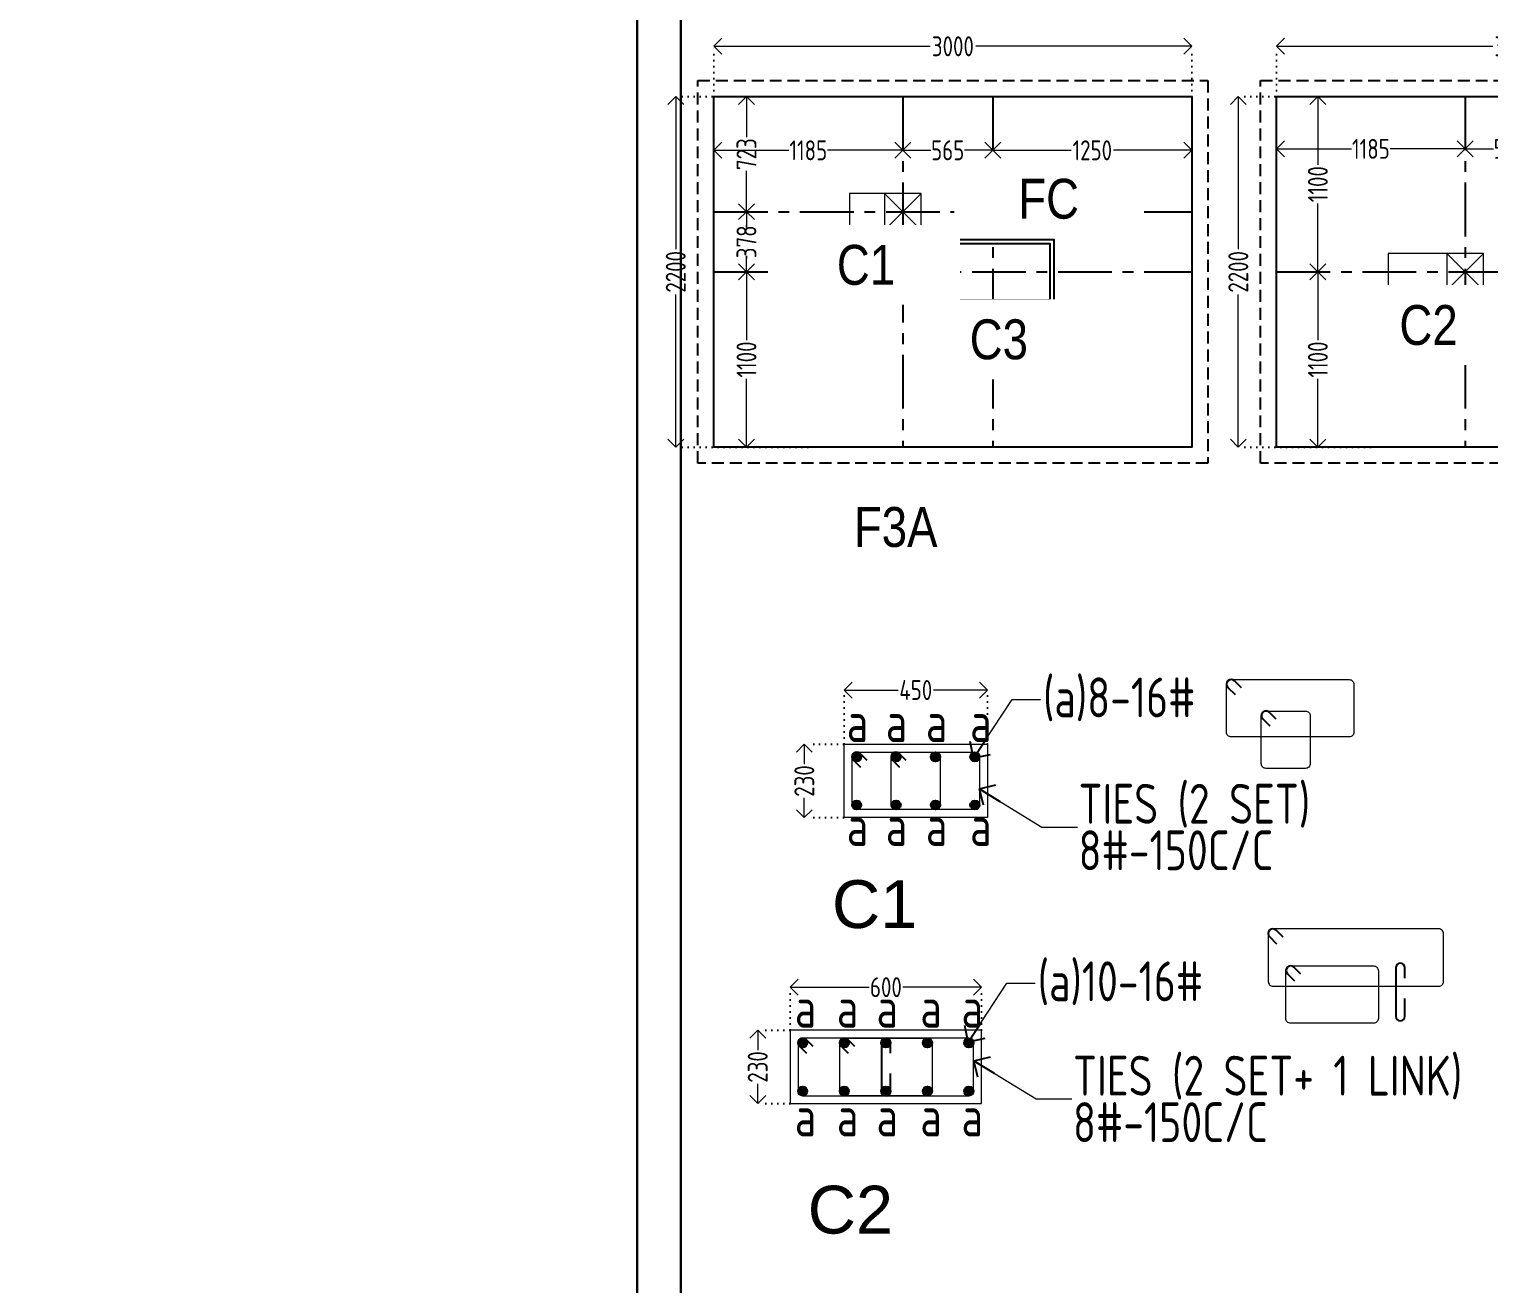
# Model space of a CAD drawing. Header units: inches. Extents: x -605 to 2991212, y -2872845 to 0.
# Drawn here: x 2371527 to 2389849, y -2144953 to -2129212 of the extents above; entities that cross this region are included whole.
import ezdxf
from ezdxf import colors
from ezdxf.entities.mleader import LeaderData, LeaderLine
from ezdxf.math import Vec2, Vec3

# ---------------------------------------------------------------- set-up
doc = ezdxf.new("R2010")
doc.units = ezdxf.units.IN
doc.header["$LTSCALE"] = 600
doc.header["$MEASUREMENT"] = 0
for name, pattern in [('CENTER', [2, 1.25, -0.25, 0.25, -0.25]), ('DASHED2', [0.375, 0.25, -0.125]), ('DOT2', [0.125, 0, -0.125])]:
    doc.linetypes.add(name, pattern=pattern)
for name, color, linetype, lineweight in [('PV_TEXT_ROMANS', 7, 'Continuous', 0), ('rDIMension', 1, 'Continuous', 18), ('rRCC 2', 40, 'Continuous', 15), ('rREINF 1', 1, 'Continuous', 25), ('rREINF 2', 4, 'Continuous', 25), ('rSHEET', 2, 'Continuous', 30)]:
    doc.layers.add(name, color=color, linetype=linetype, lineweight=lineweight)
doc.layers.add('SnT-CENTER2', color=8, linetype='CENTER')
doc.styles.add('DIM', font='geniso.shx', dxfattribs={"width": 0.85})
doc.styles.add('J.P', font='ARIALN.TTF')
doc.styles.get("Standard").update_dxf_attribs({"font": 'arial.ttf'})
doc.styles.add('TEXT3', font='geniso.shx')
doc.dimstyles.new('ST-150', dxfattribs={"dimscale": 75, "dimtxt": 3, "dimasz": 2, "dimexe": 0.18, "dimexo": 0.0625, "dimgap": 0.2, "dimtad": 0, "dimdec": 0, "dimlfac": 2, "dimzin": 0, "dimdsep": 46, "dimtxsty": 'DIM', "dimblk": 'OPEN90', "dimcen": 0.09, "dimclrd": 256, "dimclrt": 7, "dimadec": 0, "dimazin": 0, "dimtfac": 1, "dimtdec": 0, "dimtofl": 0, "dimtmove": 0, "dimatfit": 3, "dimldrblk": 'OPEN90', "dimfxl": 1, "dimtolj": 1, "dimtzin": 0, "dimlwd": -1, "dimarcsym": 0})
doc.dimstyles.new('ST-25', dxfattribs={"dimscale": 100, "dimtxt": 2.5, "dimasz": 2, "dimexe": 0.18, "dimexo": 0.0625, "dimgap": 0.2, "dimtad": 0, "dimdec": 0, "dimlfac": 0.25, "dimzin": 0, "dimdsep": 46, "dimtxsty": 'DIM', "dimblk": 'OPEN90', "dimcen": 0.09, "dimclrd": 256, "dimclrt": 7, "dimadec": 0, "dimazin": 0, "dimtfac": 1, "dimtdec": 0, "dimtofl": 0, "dimtmove": 0, "dimatfit": 3, "dimldrblk": 'OPEN90', "dimfxl": 1, "dimtolj": 1, "dimtzin": 0, "dimlwd": -1, "dimarcsym": 0})
doc.dimstyles.new('ST-50', dxfattribs={"dimscale": 100, "dimtxt": 2.5, "dimasz": 2, "dimexe": 0.18, "dimexo": 0.0625, "dimgap": 0.2, "dimtad": 0, "dimdec": 0, "dimlfac": 0.5, "dimzin": 0, "dimdsep": 46, "dimtxsty": 'DIM', "dimblk": 'OPEN90', "dimcen": 0.09, "dimclrd": 256, "dimclrt": 7, "dimadec": 0, "dimazin": 0, "dimtfac": 1, "dimtdec": 0, "dimtofl": 0, "dimtmove": 0, "dimatfit": 3, "dimldrblk": 'OPEN90', "dimfxl": 1, "dimtolj": 1, "dimtzin": 0, "dimlwd": -1, "dimarcsym": 0})

# ---------------------------------------------------------------- blocks, each defined once
blk = doc.blocks.new('_Open90')
at = {"color": 0, "linetype": 'ByBlock', "lineweight": -2}
for p, q in [((0, 0), (-1, 0)), ((-0.5, 0.5), (0, 0)), ((0, 0), (-0.5, -0.5))]:
    blk.add_line(p, q, dxfattribs=at)
blk = doc.blocks.new('*D429')
at = {"layer": 'Defpoints', "color": 0, "linetype": 'ByBlock'}
for p in [(2380122, -2130700), (2382492, -2130700), (2382492, -2130731)]:
    blk.add_point(p, dxfattribs=at)
at = {"layer": 'rDIMension', "color": 0, "linetype": 'DOT2', "lineweight": -2}
for p, q in [((2380122, -2130706), (2380122, -2130749)), ((2382492, -2130706), (2382492, -2130749))]:
    blk.add_line(p, q, dxfattribs=at)
at = {"layer": 'rDIMension'}
for p, q in [((2380322, -2130731), (2381064, -2130731)), ((2382292, -2130731), (2381550, -2130731))]:
    blk.add_line(p, q, dxfattribs=at)
at = {"layer": 'rDIMension', "linetype": 'ByBlock', "xscale": 200, "yscale": 200, "zscale": 200, "rotation": 180}
blk.add_blockref('_Open90', (2380122, -2130731), dxfattribs=at)
at = {"layer": 'rDIMension', "linetype": 'ByBlock', "xscale": 200, "yscale": 200, "zscale": 200}
blk.add_blockref('_Open90', (2382492, -2130731), dxfattribs=at)
at = {"layer": 'rDIMension', "color": 7, "linetype": 'ByBlock', "insert": (2381307, -2130731), "char_height": 250, "attachment_point": 5, "style": 'DIM'}
blk.add_mtext('\\A1;1185', dxfattribs=at)
blk = doc.blocks.new('*D430')
at = {"layer": 'Defpoints', "color": 0, "linetype": 'ByBlock'}
for p in [(2382492, -2130700), (2383622, -2130731), (2383622, -2130737)]:
    blk.add_point(p, dxfattribs=at)
at = {"layer": 'rDIMension', "color": 0, "linetype": 'DOT2', "lineweight": -2}
for p, q in [((2382492, -2130706), (2382492, -2130749)), ((2383622, -2130731), (2383622, -2130713))]:
    blk.add_line(p, q, dxfattribs=at)
at = {"layer": 'rDIMension', "linetype": 'ByBlock'}
for p, q in [((2382692, -2130731), (2382846, -2130731)), ((2383422, -2130731), (2383269, -2130731))]:
    blk.add_line(p, q, dxfattribs=at)
at = {"layer": 'rDIMension', "linetype": 'ByBlock', "xscale": 200, "yscale": 200, "zscale": 200, "rotation": 180}
blk.add_blockref('_Open90', (2382492, -2130731), dxfattribs=at)
at = {"layer": 'rDIMension', "linetype": 'ByBlock', "xscale": 200, "yscale": 200, "zscale": 200}
blk.add_blockref('_Open90', (2383622, -2130731), dxfattribs=at)
at = {"layer": 'rDIMension', "color": 7, "linetype": 'ByBlock', "insert": (2383057, -2130731), "char_height": 250, "attachment_point": 5, "style": 'DIM'}
blk.add_mtext('\\A1;565', dxfattribs=at)
blk = doc.blocks.new('*D431')
at = {"layer": 'Defpoints', "color": 0, "linetype": 'ByBlock'}
for p in [(2383622, -2130737), (2386122, -2130724), (2386122, -2130731)]:
    blk.add_point(p, dxfattribs=at)
at = {"layer": 'rDIMension', "color": 0, "linetype": 'DOT2', "lineweight": -2}
for p, q in [((2383622, -2130731), (2383622, -2130713)), ((2386122, -2130730), (2386122, -2130749))]:
    blk.add_line(p, q, dxfattribs=at)
at = {"layer": 'rDIMension', "linetype": 'ByBlock'}
for p, q in [((2383822, -2130731), (2384608, -2130731)), ((2385922, -2130731), (2385137, -2130731))]:
    blk.add_line(p, q, dxfattribs=at)
at = {"layer": 'rDIMension', "linetype": 'ByBlock', "xscale": 200, "yscale": 200, "zscale": 200, "rotation": 180}
blk.add_blockref('_Open90', (2383622, -2130731), dxfattribs=at)
at = {"layer": 'rDIMension', "linetype": 'ByBlock', "xscale": 200, "yscale": 200, "zscale": 200}
blk.add_blockref('_Open90', (2386122, -2130731), dxfattribs=at)
at = {"layer": 'rDIMension', "color": 7, "linetype": 'ByBlock', "insert": (2384872, -2130731), "char_height": 250, "attachment_point": 5, "style": 'DIM'}
blk.add_mtext('\\A1;1250', dxfattribs=at)
blk = doc.blocks.new('*D432')
at = {"layer": 'Defpoints', "color": 0, "linetype": 'ByBlock'}
for p in [(2380439, -2130056), (2380439, -2131501), (2380531, -2131501)]:
    blk.add_point(p, dxfattribs=at)
at = {"layer": 'rDIMension', "color": 0, "linetype": 'DOT2', "lineweight": -2}
for p, q in [((2380445, -2130056), (2380549, -2130056)), ((2380445, -2131501), (2380549, -2131501))]:
    blk.add_line(p, q, dxfattribs=at)
at = {"layer": 'rDIMension'}
for p, q in [((2380531, -2130256), (2380531, -2130568)), ((2380531, -2131301), (2380531, -2130990))]:
    blk.add_line(p, q, dxfattribs=at)
at = {"layer": 'rDIMension', "linetype": 'ByBlock', "xscale": 200, "yscale": 200, "zscale": 200}
for p, rotation in [((2380531, -2130056), 90), ((2380531, -2131501), 270)]:
    blk.add_blockref('_Open90', p, dxfattribs=dict(at, rotation=rotation))
at = {"layer": 'rDIMension', "color": 7, "linetype": 'ByBlock', "insert": (2380531, -2130779), "char_height": 250, "attachment_point": 5, "rotation": 90, "style": 'DIM'}
blk.add_mtext('\\A1;723', dxfattribs=at)
blk = doc.blocks.new('*D433')
at = {"layer": 'Defpoints', "color": 0, "linetype": 'ByBlock'}
for p in [(2380439, -2131501), (2380531, -2132256), (2380531, -2132256)]:
    blk.add_point(p, dxfattribs=at)
at = {"layer": 'rDIMension', "color": 0, "linetype": 'DOT2', "lineweight": -2}
for p, q in [((2380445, -2131501), (2380549, -2131501)), ((2380537, -2132256), (2380549, -2132256))]:
    blk.add_line(p, q, dxfattribs=at)
at = {"layer": 'rDIMension', "linetype": 'ByBlock'}
for p, q in [((2380531, -2131701), (2380531, -2131668)), ((2380531, -2132056), (2380531, -2132090))]:
    blk.add_line(p, q, dxfattribs=at)
at = {"layer": 'rDIMension', "linetype": 'ByBlock', "xscale": 200, "yscale": 200, "zscale": 200}
for p, rotation in [((2380531, -2131501), 90), ((2380531, -2132256), 270)]:
    blk.add_blockref('_Open90', p, dxfattribs=dict(at, rotation=rotation))
at = {"layer": 'rDIMension', "color": 7, "linetype": 'ByBlock', "insert": (2380531, -2131879), "char_height": 250, "attachment_point": 5, "rotation": 90, "style": 'DIM'}
blk.add_mtext('\\A1;378', dxfattribs=at)
blk = doc.blocks.new('*D434')
at = {"layer": 'Defpoints', "color": 0, "linetype": 'ByBlock'}
for p in [(2380531, -2132256), (2380531, -2134456), (2380531, -2134456)]:
    blk.add_point(p, dxfattribs=at)
at = {"layer": 'rDIMension', "color": 0, "linetype": 'DOT2', "lineweight": -2}
for p, q in [((2380525, -2132256), (2380513, -2132256)), ((2380525, -2134456), (2380513, -2134456))]:
    blk.add_line(p, q, dxfattribs=at)
at = {"layer": 'rDIMension', "linetype": 'ByBlock'}
for p, q in [((2380531, -2132456), (2380531, -2133113)), ((2380531, -2134256), (2380531, -2133600))]:
    blk.add_line(p, q, dxfattribs=at)
at = {"layer": 'rDIMension', "linetype": 'ByBlock', "xscale": 200, "yscale": 200, "zscale": 200}
for p, rotation in [((2380531, -2132256), 90), ((2380531, -2134456), 270)]:
    blk.add_blockref('_Open90', p, dxfattribs=dict(at, rotation=rotation))
at = {"layer": 'rDIMension', "color": 7, "linetype": 'ByBlock', "insert": (2380531, -2133356), "char_height": 250, "attachment_point": 5, "rotation": 90, "style": 'DIM'}
blk.add_mtext('\\A1;1100', dxfattribs=at)
blk = doc.blocks.new('*D435')
at = {"layer": 'Defpoints', "color": 0, "linetype": 'ByBlock'}
for p in [(2387184, -2130419), (2389554, -2130419), (2389554, -2130713)]:
    blk.add_point(p, dxfattribs=at)
at = {"layer": 'rDIMension', "color": 0, "linetype": 'DOT2', "lineweight": -2}
for p, q in [((2387184, -2130425), (2387184, -2130731)), ((2389554, -2130425), (2389554, -2130731))]:
    blk.add_line(p, q, dxfattribs=at)
at = {"layer": 'rDIMension', "linetype": 'ByBlock'}
for p, q in [((2387384, -2130713), (2388126, -2130713)), ((2389354, -2130713), (2388612, -2130713))]:
    blk.add_line(p, q, dxfattribs=at)
at = {"layer": 'rDIMension', "linetype": 'ByBlock', "xscale": 200, "yscale": 200, "zscale": 200, "rotation": 180}
blk.add_blockref('_Open90', (2387184, -2130713), dxfattribs=at)
at = {"layer": 'rDIMension', "linetype": 'ByBlock', "xscale": 200, "yscale": 200, "zscale": 200}
blk.add_blockref('_Open90', (2389554, -2130713), dxfattribs=at)
at = {"layer": 'rDIMension', "color": 7, "linetype": 'ByBlock', "insert": (2388369, -2130713), "char_height": 250, "attachment_point": 5, "style": 'DIM'}
blk.add_mtext('\\A1;1185', dxfattribs=at)
blk = doc.blocks.new('*D436')
at = {"layer": 'Defpoints', "color": 0, "linetype": 'ByBlock'}
for p in [(2389554, -2130419), (2390684, -2130713), (2390684, -2130713)]:
    blk.add_point(p, dxfattribs=at)
at = {"layer": 'rDIMension', "color": 0, "linetype": 'DOT2', "lineweight": -2}
for p, q in [((2389554, -2130425), (2389554, -2130731)), ((2390684, -2130720), (2390684, -2130731))]:
    blk.add_line(p, q, dxfattribs=at)
at = {"layer": 'rDIMension', "linetype": 'ByBlock'}
for p, q in [((2389754, -2130713), (2389908, -2130713)), ((2390484, -2130713), (2390331, -2130713))]:
    blk.add_line(p, q, dxfattribs=at)
at = {"layer": 'rDIMension', "linetype": 'ByBlock', "xscale": 200, "yscale": 200, "zscale": 200, "rotation": 180}
blk.add_blockref('_Open90', (2389554, -2130713), dxfattribs=at)
at = {"layer": 'rDIMension', "linetype": 'ByBlock', "xscale": 200, "yscale": 200, "zscale": 200}
blk.add_blockref('_Open90', (2390684, -2130713), dxfattribs=at)
at = {"layer": 'rDIMension', "color": 7, "linetype": 'ByBlock', "insert": (2390119, -2130713), "char_height": 250, "attachment_point": 5, "style": 'DIM'}
blk.add_mtext('\\A1;565', dxfattribs=at)
blk = doc.blocks.new('*D438')
at = {"layer": 'Defpoints', "color": 0, "linetype": 'ByBlock'}
for p in [(2387559, -2130056), (2387559, -2132256), (2387703, -2132256)]:
    blk.add_point(p, dxfattribs=at)
at = {"layer": 'rDIMension', "color": 0, "linetype": 'DOT2', "lineweight": -2}
for p, q in [((2387565, -2130056), (2387721, -2130056)), ((2387565, -2132256), (2387721, -2132256))]:
    blk.add_line(p, q, dxfattribs=at)
at = {"layer": 'rDIMension', "linetype": 'ByBlock'}
for p, q in [((2387703, -2130256), (2387703, -2130913)), ((2387703, -2132056), (2387703, -2131400))]:
    blk.add_line(p, q, dxfattribs=at)
at = {"layer": 'rDIMension', "linetype": 'ByBlock', "xscale": 200, "yscale": 200, "zscale": 200}
for p, rotation in [((2387703, -2130056), 90), ((2387703, -2132256), 270)]:
    blk.add_blockref('_Open90', p, dxfattribs=dict(at, rotation=rotation))
at = {"layer": 'rDIMension', "color": 7, "linetype": 'ByBlock', "insert": (2387703, -2131156), "char_height": 250, "attachment_point": 5, "rotation": 90, "style": 'DIM'}
blk.add_mtext('\\A1;1100', dxfattribs=at)
blk = doc.blocks.new('*D439')
at = {"layer": 'Defpoints', "color": 0, "linetype": 'ByBlock'}
for p in [(2387703, -2132256), (2387703, -2134456), (2387703, -2134456)]:
    blk.add_point(p, dxfattribs=at)
at = {"layer": 'rDIMension', "color": 0, "linetype": 'DOT2', "lineweight": -2}
for p, q in [((2387696, -2132256), (2387685, -2132256)), ((2387696, -2134456), (2387685, -2134456))]:
    blk.add_line(p, q, dxfattribs=at)
at = {"layer": 'rDIMension', "linetype": 'ByBlock'}
for p, q in [((2387703, -2132456), (2387703, -2133113)), ((2387703, -2134256), (2387703, -2133600))]:
    blk.add_line(p, q, dxfattribs=at)
at = {"layer": 'rDIMension', "linetype": 'ByBlock', "xscale": 200, "yscale": 200, "zscale": 200}
for p, rotation in [((2387703, -2132256), 90), ((2387703, -2134456), 270)]:
    blk.add_blockref('_Open90', p, dxfattribs=dict(at, rotation=rotation))
at = {"layer": 'rDIMension', "color": 7, "linetype": 'ByBlock', "insert": (2387703, -2133356), "char_height": 250, "attachment_point": 5, "rotation": 90, "style": 'DIM'}
blk.add_mtext('\\A1;1100', dxfattribs=at)
blk = doc.blocks.new('*D491')
at = {"layer": 'Defpoints', "color": 0, "linetype": 'ByBlock'}
for p in [(2381756, -2138184), (2381257, -2139104), (2381756, -2139104)]:
    blk.add_point(p, dxfattribs=at)
at = {"layer": 'rDIMension', "color": 0, "linetype": 'DOT2', "lineweight": -2}
for p, q in [((2381750, -2138184), (2381239, -2138184)), ((2381750, -2139104), (2381239, -2139104))]:
    blk.add_line(p, q, dxfattribs=at)
at = {"layer": 'rDIMension'}
for p, q in [((2381257, -2138384), (2381257, -2138432)), ((2381257, -2138904), (2381257, -2138855))]:
    blk.add_line(p, q, dxfattribs=at)
at = {"layer": 'rDIMension', "linetype": 'ByBlock', "xscale": 200, "yscale": 200, "zscale": 200}
for p, rotation in [((2381257, -2138184), 90), ((2381257, -2139104), 270)]:
    blk.add_blockref('_Open90', p, dxfattribs=dict(at, rotation=rotation))
at = {"layer": 'rDIMension', "color": 7, "linetype": 'ByBlock', "insert": (2381257, -2138644), "char_height": 250, "attachment_point": 5, "rotation": 90, "style": 'DIM'}
blk.add_mtext('\\A1;230', dxfattribs=at)
blk = doc.blocks.new('*D492')
at = {"layer": 'Defpoints', "color": 0, "linetype": 'ByBlock'}
for p in [(2383556, -2137503), (2381756, -2138184), (2383556, -2138184)]:
    blk.add_point(p, dxfattribs=at)
at = {"layer": 'rDIMension', "color": 0, "linetype": 'DOT2', "lineweight": -2}
for p, q in [((2381756, -2138177), (2381756, -2137485)), ((2383556, -2138177), (2383556, -2137485))]:
    blk.add_line(p, q, dxfattribs=at)
at = {"layer": 'rDIMension'}
for p, q in [((2381956, -2137503), (2382434, -2137503)), ((2383356, -2137503), (2382878, -2137503))]:
    blk.add_line(p, q, dxfattribs=at)
at = {"layer": 'rDIMension', "linetype": 'ByBlock', "xscale": 200, "yscale": 200, "zscale": 200, "rotation": 180}
blk.add_blockref('_Open90', (2381756, -2137503), dxfattribs=at)
at = {"layer": 'rDIMension', "linetype": 'ByBlock', "xscale": 200, "yscale": 200, "zscale": 200}
blk.add_blockref('_Open90', (2383556, -2137503), dxfattribs=at)
at = {"layer": 'rDIMension', "color": 7, "linetype": 'ByBlock', "insert": (2382656, -2137503), "char_height": 250, "attachment_point": 5, "style": 'DIM'}
blk.add_mtext('\\A1;450', dxfattribs=at)
blk = doc.blocks.new('*D493')
at = {"layer": 'Defpoints', "color": 0, "linetype": 'ByBlock'}
for p in [(2383481, -2141231), (2381081, -2141772), (2383481, -2141772)]:
    blk.add_point(p, dxfattribs=at)
at = {"layer": 'rDIMension', "color": 0, "linetype": 'DOT2', "lineweight": -2}
for p, q in [((2381081, -2141766), (2381081, -2141213)), ((2383481, -2141766), (2383481, -2141213))]:
    blk.add_line(p, q, dxfattribs=at)
at = {"layer": 'rDIMension'}
for p, q in [((2381281, -2141231), (2382069, -2141231)), ((2383281, -2141231), (2382492, -2141231))]:
    blk.add_line(p, q, dxfattribs=at)
at = {"layer": 'rDIMension', "linetype": 'ByBlock', "xscale": 200, "yscale": 200, "zscale": 200, "rotation": 180}
blk.add_blockref('_Open90', (2381081, -2141231), dxfattribs=at)
at = {"layer": 'rDIMension', "linetype": 'ByBlock', "xscale": 200, "yscale": 200, "zscale": 200}
blk.add_blockref('_Open90', (2383481, -2141231), dxfattribs=at)
at = {"layer": 'rDIMension', "color": 7, "linetype": 'ByBlock', "insert": (2382281, -2141231), "char_height": 250, "attachment_point": 5, "style": 'DIM'}
blk.add_mtext('\\A1;600', dxfattribs=at)
blk = doc.blocks.new('*D494')
at = {"layer": 'Defpoints', "color": 0, "linetype": 'ByBlock'}
for p in [(2380672, -2141772), (2381081, -2141772), (2381081, -2142692)]:
    blk.add_point(p, dxfattribs=at)
at = {"layer": 'rDIMension', "color": 0, "linetype": 'DOT2', "lineweight": -2}
for p, q in [((2381074, -2141772), (2380654, -2141772)), ((2381074, -2142692), (2380654, -2142692))]:
    blk.add_line(p, q, dxfattribs=at)
at = {"layer": 'rDIMension'}
for p, q in [((2380672, -2141972), (2380672, -2142021)), ((2380672, -2142492), (2380672, -2142444))]:
    blk.add_line(p, q, dxfattribs=at)
at = {"layer": 'rDIMension', "linetype": 'ByBlock', "xscale": 200, "yscale": 200, "zscale": 200}
for p, rotation in [((2380672, -2141772), 90), ((2380672, -2142692), 270)]:
    blk.add_blockref('_Open90', p, dxfattribs=dict(at, rotation=rotation))
at = {"layer": 'rDIMension', "color": 7, "linetype": 'ByBlock', "insert": (2380672, -2142232), "char_height": 250, "attachment_point": 5, "rotation": 90, "style": 'DIM'}
blk.add_mtext('\\A1;230', dxfattribs=at)
blk = doc.blocks.new('*D522')
at = {"layer": 'Defpoints', "color": 0, "linetype": 'ByBlock'}
for p in [(2386122, -2129426), (2380122, -2130212), (2386122, -2130212)]:
    blk.add_point(p, dxfattribs=at)
at = {"layer": 'rDIMension', "color": 0, "linetype": 'DOT2', "lineweight": -2}
for p, q in [((2380122, -2130206), (2380122, -2129408)), ((2386122, -2130206), (2386122, -2129408))]:
    blk.add_line(p, q, dxfattribs=at)
at = {"layer": 'rDIMension', "linetype": 'ByBlock'}
for p, q in [((2380322, -2129426), (2382837, -2129426)), ((2385922, -2129426), (2383408, -2129426))]:
    blk.add_line(p, q, dxfattribs=at)
at = {"layer": 'rDIMension', "linetype": 'ByBlock', "xscale": 200, "yscale": 200, "zscale": 200, "rotation": 180}
blk.add_blockref('_Open90', (2380122, -2129426), dxfattribs=at)
at = {"layer": 'rDIMension', "linetype": 'ByBlock', "xscale": 200, "yscale": 200, "zscale": 200}
blk.add_blockref('_Open90', (2386122, -2129426), dxfattribs=at)
at = {"layer": 'rDIMension', "color": 7, "linetype": 'ByBlock', "insert": (2383122, -2129426), "char_height": 250, "attachment_point": 5, "style": 'DIM'}
blk.add_mtext('\\A1;3000', dxfattribs=at)
blk = doc.blocks.new('*D523')
at = {"layer": 'Defpoints', "color": 0, "linetype": 'ByBlock'}
for p in [(2381307, -2130056), (2379643, -2134456), (2381307, -2134456)]:
    blk.add_point(p, dxfattribs=at)
at = {"layer": 'rDIMension', "color": 0, "linetype": 'DOT2', "lineweight": -2}
for p, q in [((2381301, -2130056), (2379625, -2130056)), ((2381301, -2134456), (2379625, -2134456))]:
    blk.add_line(p, q, dxfattribs=at)
at = {"layer": 'rDIMension', "linetype": 'ByBlock'}
for p, q in [((2379643, -2130256), (2379643, -2131971)), ((2379643, -2134256), (2379643, -2132542))]:
    blk.add_line(p, q, dxfattribs=at)
at = {"layer": 'rDIMension', "linetype": 'ByBlock', "xscale": 200, "yscale": 200, "zscale": 200}
for p, rotation in [((2379643, -2130056), 90), ((2379643, -2134456), 270)]:
    blk.add_blockref('_Open90', p, dxfattribs=dict(at, rotation=rotation))
at = {"layer": 'rDIMension', "color": 7, "linetype": 'ByBlock', "insert": (2379643, -2132256), "char_height": 250, "attachment_point": 5, "rotation": 90, "style": 'DIM'}
blk.add_mtext('\\A1;2200', dxfattribs=at)
blk = doc.blocks.new('*D524')
at = {"layer": 'Defpoints', "color": 0, "linetype": 'ByBlock'}
for p in [(2393184, -2129426), (2387184, -2130212), (2393184, -2130212)]:
    blk.add_point(p, dxfattribs=at)
at = {"layer": 'rDIMension', "color": 0, "linetype": 'DOT2', "lineweight": -2}
for p, q in [((2387184, -2130206), (2387184, -2129408)), ((2393184, -2130206), (2393184, -2129408))]:
    blk.add_line(p, q, dxfattribs=at)
at = {"layer": 'rDIMension', "linetype": 'ByBlock'}
for p, q in [((2387384, -2129426), (2389899, -2129426)), ((2392984, -2129426), (2390470, -2129426))]:
    blk.add_line(p, q, dxfattribs=at)
at = {"layer": 'rDIMension', "linetype": 'ByBlock', "xscale": 200, "yscale": 200, "zscale": 200, "rotation": 180}
blk.add_blockref('_Open90', (2387184, -2129426), dxfattribs=at)
at = {"layer": 'rDIMension', "linetype": 'ByBlock', "xscale": 200, "yscale": 200, "zscale": 200}
blk.add_blockref('_Open90', (2393184, -2129426), dxfattribs=at)
at = {"layer": 'rDIMension', "color": 7, "linetype": 'ByBlock', "insert": (2390184, -2129426), "char_height": 250, "attachment_point": 5, "style": 'DIM'}
blk.add_mtext('\\A1;3000', dxfattribs=at)
blk = doc.blocks.new('*D525')
at = {"layer": 'Defpoints', "color": 0, "linetype": 'ByBlock'}
for p in [(2388369, -2130056), (2386705, -2134456), (2388369, -2134456)]:
    blk.add_point(p, dxfattribs=at)
at = {"layer": 'rDIMension', "color": 0, "linetype": 'DOT2', "lineweight": -2}
for p, q in [((2388363, -2130056), (2386687, -2130056)), ((2388363, -2134456), (2386687, -2134456))]:
    blk.add_line(p, q, dxfattribs=at)
at = {"layer": 'rDIMension', "linetype": 'ByBlock'}
for p, q in [((2386705, -2130256), (2386705, -2131971)), ((2386705, -2134256), (2386705, -2132542))]:
    blk.add_line(p, q, dxfattribs=at)
at = {"layer": 'rDIMension', "linetype": 'ByBlock', "xscale": 200, "yscale": 200, "zscale": 200}
for p, rotation in [((2386705, -2130056), 90), ((2386705, -2134456), 270)]:
    blk.add_blockref('_Open90', p, dxfattribs=dict(at, rotation=rotation))
at = {"layer": 'rDIMension', "color": 7, "linetype": 'ByBlock', "insert": (2386705, -2132256), "char_height": 250, "attachment_point": 5, "rotation": 90, "style": 'DIM'}
blk.add_mtext('\\A1;2200', dxfattribs=at)
blk = doc.blocks.new('_DotBlank')
at = {"color": 0, "linetype": 'ByBlock', "lineweight": -2}
blk.add_line((-0.5, 0), (-1, 0), dxfattribs=at)
blk.add_circle((0, 0), 0.5, dxfattribs=at)

msp = doc.modelspace()

# ---------------------------------------------------------------- hatches: boundary and pattern name
at = {"layer": 'rREINF 2'}
h = msp.add_hatch(color=256, dxfattribs=at)
h.dxf.hatch_style = 1
h.paths.add_polyline_path([(2381971.6, -2138341.2, 1), (2381856.3, -2138341.2, 1)])
h = msp.add_hatch(color=256, dxfattribs=at)
h.dxf.hatch_style = 1
h.paths.add_polyline_path([(2382351.2, -2138341.2, -1), (2382466.5, -2138341.2, -1)])
h = msp.add_hatch(color=256, dxfattribs=at)
h.dxf.hatch_style = 1
h.paths.add_polyline_path([(2382846.1, -2138341.2, -1), (2382961.4, -2138341.2, -1)])
h = msp.add_hatch(color=256, dxfattribs=at)
h.dxf.hatch_style = 1
h.paths.add_polyline_path([(2383341, -2138341.2, -1), (2383456.3, -2138341.2, -1)])
h = msp.add_hatch(color=256, dxfattribs=at)
h.dxf.hatch_style = 1
h.paths.add_polyline_path([(2381971.6, -2138945.9, -1), (2381856.3, -2138945.9, -1)])
h = msp.add_hatch(color=256, dxfattribs=at)
h.dxf.hatch_style = 1
h.paths.add_polyline_path([(2382351.2, -2138945.9, 1), (2382466.5, -2138945.9, 1)])
h = msp.add_hatch(color=256, dxfattribs=at)
h.dxf.hatch_style = 1
h.paths.add_polyline_path([(2382846.1, -2138945.9, 1), (2382961.4, -2138945.9, 1)])
h = msp.add_hatch(color=256, dxfattribs=at)
h.dxf.hatch_style = 1
h.paths.add_polyline_path([(2383341, -2138945.9, 1), (2383456.3, -2138945.9, 1)])
h = msp.add_hatch(color=256, dxfattribs=at)
h.dxf.hatch_style = 1
h.paths.add_polyline_path([(2381294.3, -2141930.1, 1), (2381179, -2141930.1, 1)])
h = msp.add_hatch(color=256, dxfattribs=at)
h.dxf.hatch_style = 1
h.paths.add_polyline_path([(2381816.7, -2141930.1, 1), (2381701.3, -2141930.1, 1)])
h = msp.add_hatch(color=256, dxfattribs=at)
h.dxf.hatch_style = 1
h.paths.add_polyline_path([(2382338.4, -2141930.1, 1), (2382223.1, -2141930.1, 1)])
h = msp.add_hatch(color=256, dxfattribs=at)
h.dxf.hatch_style = 1
h.paths.add_polyline_path([(2382859.8, -2141930.1, 1), (2382744.5, -2141930.1, 1)])
h = msp.add_hatch(color=256, dxfattribs=at)
h.dxf.hatch_style = 1
h.paths.add_polyline_path([(2383380.6, -2141930.1, 1), (2383265.3, -2141930.1, 1)])
h = msp.add_hatch(color=256, dxfattribs=at)
h.dxf.hatch_style = 1
h.paths.add_polyline_path([(2381294.3, -2142534.8, -1), (2381179, -2142534.8, -1)])
h = msp.add_hatch(color=256, dxfattribs=at)
h.dxf.hatch_style = 1
h.paths.add_polyline_path([(2381816.7, -2142534.8, -1), (2381701.3, -2142534.8, -1)])
h = msp.add_hatch(color=256, dxfattribs=at)
h.dxf.hatch_style = 1
h.paths.add_polyline_path([(2382338.4, -2142534.8, -1), (2382223.1, -2142534.8, -1)])
h = msp.add_hatch(color=256, dxfattribs=at)
h.dxf.hatch_style = 1
h.paths.add_polyline_path([(2382859.8, -2142534.8, -1), (2382744.5, -2142534.8, -1)])
h = msp.add_hatch(color=256, dxfattribs=at)
h.dxf.hatch_style = 1
h.paths.add_polyline_path([(2383380.6, -2142534.8, -1), (2383265.3, -2142534.8, -1)])

# ---------------------------------------------------------------- linework, layer by layer
at = {"color": 7, "linetype": 'DASHED2'}
msp.add_lwpolyline([(2379922.3, -2129856.3), (2386322.3, -2129856.3), (2386322.3, -2134656.3), (2379922.3, -2134656.3)], close=True, dxfattribs=at)
at = {"color": 1, "linetype": 'ByBlock'}
for points in [[(2380122.3, -2130056.3), (2386122.3, -2130056.3), (2386122.3, -2134456.3), (2380122.3, -2134456.3)], [(2387184.3, -2130056.3), (2393184.3, -2130056.3), (2393184.3, -2134456.3), (2387184.3, -2134456.3)]]:
    msp.add_lwpolyline(points, close=True, dxfattribs=at)
at = {"color": 6, "linetype": 'ByBlock'}
msp.add_lwpolyline([(2384392.3, -2132656.3), (2384392.3, -2131856.3), (2382852.3, -2131856.3), (2382852.3, -2132656.3)], close=True, dxfattribs=at)
at = {"color": 3, "linetype": 'ByBlock'}
msp.add_lwpolyline([(2384342.3, -2132606.3), (2384342.3, -2131906.3), (2382902.3, -2131906.3), (2382902.3, -2132606.3)], close=True, dxfattribs=at)
at = {"layer": 'rRCC 2', "color": 6}
for p, q in [((2382722.3, -2131271.3), (2382262.3, -2131731.3)), ((2382722.3, -2131731.3), (2382262.3, -2131271.3)), ((2383852.3, -2131271.3), (2383392.3, -2131731.3)), ((2383852.3, -2131731.3), (2383392.3, -2131271.3)), ((2389784.3, -2132026.3), (2389324.3, -2132486.3)), ((2389784.3, -2132486.3), (2389324.3, -2132026.3))]:
    msp.add_line(p, q, dxfattribs=at)
for points in [[(2382722.3, -2131731.3), (2382722.3, -2131271.3), (2381822.3, -2131271.3), (2381822.3, -2131731.3)], [(2382722.3, -2131271.3), (2382262.3, -2131271.3), (2382262.3, -2131731.3), (2382722.3, -2131731.3)], [(2383852.3, -2131271.3), (2383392.3, -2131271.3), (2383392.3, -2131731.3), (2383852.3, -2131731.3)], [(2389784.3, -2132486.3), (2389784.3, -2132026.3), (2388584.3, -2132026.3), (2388584.3, -2132486.3)], [(2389784.3, -2132026.3), (2389324.3, -2132026.3), (2389324.3, -2132486.3), (2389784.3, -2132486.3)], [(2381756.3, -2139103.6), (2381756.3, -2138183.6), (2383556.3, -2138183.6), (2383556.3, -2139103.6)], [(2383480.6, -2142692.4), (2383480.6, -2141772.4), (2381080.6, -2141772.4), (2381080.6, -2142692.4)]]:
    msp.add_lwpolyline(points, close=True, dxfattribs=at)
at = {"layer": 'rRCC 2', "color": 1}
for points in [[(2386556.8, -2138032), (2386556.8, -2137432, -0.4142136), (2386616.8, -2137372), (2388096.8, -2137372, -0.4142136), (2388156.8, -2137432), (2388156.8, -2138032, -0.4142136), (2388096.8, -2138092), (2386616.8, -2138092, -0.4142136)], [(2386992.8, -2138426.3), (2386992.8, -2137826.3, -0.4142136), (2387052.8, -2137766.3), (2387547.6, -2137766.3, -0.4142136), (2387607.6, -2137826.3), (2387607.6, -2138426.3, -0.4142136), (2387547.6, -2138486.3), (2387052.8, -2138486.3, -0.4142136)], [(2381856.3, -2138943.6), (2381856.3, -2138343.6, -0.4142136), (2381916.3, -2138283.6), (2383396.3, -2138283.6, -0.4142136), (2383456.3, -2138343.6), (2383456.3, -2138943.6, -0.4142136), (2383396.3, -2139003.6), (2381916.3, -2139003.6, -0.4142136)], [(2382346.5, -2138943.6), (2382346.5, -2138343.6, -0.4142136), (2382406.5, -2138283.6), (2382901.4, -2138283.6, -0.4142136), (2382961.4, -2138343.6), (2382961.4, -2138943.6, -0.4142136), (2382901.4, -2139003.6), (2382406.5, -2139003.6, -0.4142136)], [(2389280.7, -2141159.8), (2389280.7, -2140559.8, 0.4142136), (2389220.7, -2140499.8), (2387140.7, -2140499.8, 0.4142136), (2387080.7, -2140559.8), (2387080.7, -2141159.8, 0.4142136), (2387140.7, -2141219.8), (2389220.7, -2141219.8, 0.4142136)], [(2387301.5, -2141624.4), (2387301.5, -2141024.4, -0.4142136), (2387361.5, -2140964.4), (2388402.5, -2140964.4, -0.4142136), (2388462.5, -2141024.4), (2388462.5, -2141624.4, -0.4142136), (2388402.5, -2141684.4), (2387361.5, -2141684.4, -0.4142136)], [(2383380.6, -2142532.4), (2383380.6, -2141932.4, 0.4142136), (2383320.6, -2141872.4), (2381240.6, -2141872.4, 0.4142136), (2381180.6, -2141932.4), (2381180.6, -2142532.4, 0.4142136), (2381240.6, -2142592.4), (2383320.6, -2142592.4, 0.4142136)], [(2381700.8, -2142532.7), (2381700.8, -2141932.7, -0.4142136), (2381760.8, -2141872.7), (2382801.8, -2141872.7, -0.4142136), (2382861.8, -2141932.7), (2382861.8, -2142532.7, -0.4142136), (2382801.8, -2142592.7), (2381760.8, -2142592.7, -0.4142136)]]:
    msp.add_lwpolyline(points, format="xyb", close=True, dxfattribs=at)
at = {"layer": 'rREINF 1'}
for points in [[(2386744.9, -2137475.9), (2386656.8, -2137387.7, 1), (2386575.3, -2137469.3), (2386663.4, -2137557.4)], [(2387181.5, -2137870.2), (2387093.4, -2137782.1, 1), (2387011.8, -2137863.6), (2387099.9, -2137951.7)], [(2382044.4, -2138387.4), (2381956.3, -2138299.3, 1), (2381874.8, -2138380.9), (2381962.9, -2138469)], [(2382535.2, -2138387.4), (2382447.1, -2138299.3, 1), (2382365.6, -2138380.9), (2382453.7, -2138469)], [(2387267.2, -2140603.6), (2387179.1, -2140515.5, 1), (2387097.6, -2140597.1), (2387185.7, -2140685.2)], [(2387490.2, -2141068.2), (2387402.1, -2140980.1, 1), (2387320.5, -2141061.7), (2387408.6, -2141149.8)], [(2388796.5, -2141118.2), (2388796.5, -2140988.4, 1), (2388681.2, -2140988.4), (2388681.2, -2141596.2, 1), (2388796.5, -2141596.2), (2388796.5, -2141372.3)], [(2381367.1, -2141976.3), (2381279, -2141888.2, 1), (2381197.5, -2141969.7), (2381285.6, -2142057.8)], [(2381889.5, -2141976.5), (2381801.4, -2141888.4, 1), (2381719.9, -2141970), (2381808, -2142058.1)], [(2382340.2, -2142058), (2382340.2, -2141928.2, 1), (2382224.9, -2141928.2), (2382224.9, -2142535.9, 1), (2382340.2, -2142535.9), (2382340.2, -2142312.1)]]:
    msp.add_lwpolyline(points, format="xyb", dxfattribs=at)
at = {"layer": 'rREINF 2'}
for centre in [(2381913.9, -2138341.2), (2382408.8, -2138341.2), (2382903.7, -2138341.2), (2383398.6, -2138341.2), (2381913.9, -2138945.9), (2382408.8, -2138945.9), (2382903.7, -2138945.9), (2383398.6, -2138945.9), (2381236.6, -2141930.1), (2381759, -2141930.1), (2382280.8, -2141930.1), (2382802.1, -2141930.1), (2383322.9, -2141930.1), (2381236.6, -2142534.8), (2381759, -2142534.8), (2382280.8, -2142534.8), (2382802.1, -2142534.8), (2383322.9, -2142534.8)]:
    msp.add_circle(centre, 57.7, dxfattribs=at)
at = {"layer": 'rSHEET'}
msp.add_lwpolyline([(2379157, -2155416.2), (2437014.4, -2155416.2), (2437014.4, -2114506.9), (2379157, -2114506.9)], close=True, dxfattribs=at)
msp.add_lwpolyline([(2380121.3, -2154866.2), (2436050.1, -2154866.2, 0.4142136), (2436463.3, -2154453), (2436463.3, -2115470.2, 0.4142136), (2436050.1, -2115056.9), (2380121.3, -2115056.9, 0.4142136), (2379708, -2115470.2), (2379708, -2154453, 0.4142136)], format="xyb", close=True, dxfattribs=at)
at = {"layer": 'SnT-CENTER2', "color": 8, "ltscale": 0.9}
for points in [[(2382492.3, -2130056.3), (2382492.3, -2134456.3)], [(2383622.3, -2130056.3), (2383622.3, -2134456.3)], [(2389554.3, -2130056.3), (2389554.3, -2134456.3)], [(2380122.3, -2131501.3), (2386122.3, -2131501.3)], [(2380122.3, -2132256.3), (2386122.3, -2132256.3)], [(2387184.3, -2132256.3), (2393184.3, -2132256.3)]]:
    msp.add_lwpolyline(points, dxfattribs=at)

# ---------------------------------------------------------------- texts
at = {"layer": 'PV_TEXT_ROMANS', "insert": (2381472.1, -2135207.3), "char_height": 500, "width": 1863.784, "attachment_point": 1, "style": 'J.P'}
msp.add_mtext('\\pxqc;F3A', dxfattribs=at)
at = {"layer": 'rDIMension', "color": 7, "char_height": 500, "attachment_point": 4, "line_spacing_factor": 0.7, "style": 'DIM'}
for s, insert in [('\\A1;(a)8-16# ', (2384253.5, -2137620.3)), ('\\A1;a', (2381789.3, -2137906.4)), ('\\A1;a', (2382279.2, -2137906.4)), ('\\A1;a', (2382782.8, -2137906.4)), ('\\A1;a', (2383337.7, -2137906.4)), ('\\A1;TIES (2 SET)\\P8#-150C/C', (2384699.9, -2139221.9)), ('\\A1;a', (2381789.3, -2139207.9)), ('\\A1;a', (2382279.2, -2139207.9)), ('\\A1;a', (2382782.8, -2139207.9)), ('\\A1;a', (2383337.7, -2139207.9)), ('\\A1;(a)10-16# ', (2384186.5, -2141182.2)), ('\\A1;a', (2381137.3, -2141488)), ('\\A1;a', (2381665, -2141488)), ('\\A1;a', (2382163.6, -2141488)), ('\\A1;a', (2382712.7, -2141488)), ('\\A1;a', (2383230, -2141488)), ('\\A1;TIES (2 SET+ 1 LINK)\\P8#-150C/C', (2384629.7, -2142633.3)), ('\\A1;a', (2381137.3, -2142852.7)), ('\\A1;a', (2381665, -2142852.7)), ('\\A1;a', (2382163.6, -2142852.7)), ('\\A1;a', (2382712.7, -2142852.7)), ('\\A1;a', (2383230, -2142852.7))]:
    msp.add_mtext(s, dxfattribs=dict(at, insert=insert))
at = {"layer": 'rRCC 2'}
for s, p in [('C1', (2381603.9, -2140488.8)), ('C2', (2381299.4, -2144322.2))]:
    msp.add_text(s, height=600, dxfattribs=at).set_placement(p)

# ---------------------------------------------------------------- dimensions: what is measured, and where the dimension line sits
at = {"layer": 'rDIMension', "color": 8, "linetype": 'ByBlock'}
for base, p1, p2, override, picture, middle in [((2386122.3, -2129425.9), (2380122.3, -2130212.3), (2386122.3, -2130212.3), {"dimblk": 'Open90', "dimtmove": 1}, '*D522', (2383122.3, -2129425.9)), ((2393184.3, -2129425.9), (2387184.3, -2130212.3), (2393184.3, -2130212.3), {"dimblk": 'Open90', "dimtmove": 1}, '*D524', (2390184.3, -2129425.9)), ((2389554.3, -2130713.3), (2387184.3, -2130419.1), (2389554.3, -2130419.1), {"dimtmove": 1}, '*D435', (2388369.3, -2130713.3)), ((2390684.3, -2130713.3), (2389554.3, -2130419.1), (2390684.3, -2130713.3), {"dimtmove": 1}, '*D436', (2390119.3, -2130713.3)), ((2383622.3, -2130730.7), (2382492.3, -2130700.1), (2383622.3, -2130737.5), {"dimtmove": 1}, '*D430', (2383057.3, -2130730.7)), ((2386122.3, -2130730.7), (2383622.3, -2130737.5), (2386122.3, -2130723.8), {"dimtmove": 1}, '*D431', (2384872.3, -2130730.7))]:
    dim = msp.add_linear_dim(base=base, p1=p1, p2=p2, dimstyle='ST-50', override=override, dxfattribs=at)
    dim.commit()
    dim.dimension.update_dxf_attribs({"geometry": picture, "text_midpoint": middle})
at = {"layer": 'rDIMension'}
for base, p1, p2, dimstyle, picture, middle in [((2380531.0551996, -2131501.3033657), (2380438.9521174, -2130056.3033657), (2380438.9521174, -2131501.3033657), 'ST-50', '*D432', (2380531.0551996, -2130778.8033657)), ((2381257.4, -2139103.6), (2381756.3, -2138183.6), (2381756.3, -2139103.6), 'ST-25', '*D491', (2381257.4, -2138643.6)), ((2380672.3, -2141772.4), (2381080.6, -2142692.4), (2381080.6, -2141772.4), 'ST-25', '*D494', (2380672.3, -2142232.4))]:
    dim = msp.add_linear_dim(base=base, p1=p1, p2=p2, angle=90, dimstyle=dimstyle, dxfattribs=at)
    dim.commit()
    dim.dimension.update_dxf_attribs({"geometry": picture, "text_midpoint": middle})
at = {"layer": 'rDIMension', "color": 8, "linetype": 'ByBlock'}
for base, p1, p2, picture, middle in [((2387702.6, -2132256.3), (2387559.2, -2130056.3), (2387559.2, -2132256.3), '*D438', (2387702.6, -2131156.3)), ((2380531.1, -2134456.3), (2380531.1, -2132256.3), (2380531.1, -2134456.3), '*D434', (2380531.1, -2133356.3)), ((2387702.6, -2134456.3), (2387702.6, -2132256.3), (2387702.6, -2134456.3), '*D439', (2387702.6, -2133356.3))]:
    dim = msp.add_linear_dim(base=base, p1=p1, p2=p2, angle=90, dimstyle='ST-50', override={"dimtmove": 1}, dxfattribs=at)
    dim.commit()
    dim.dimension.update_dxf_attribs({"geometry": picture, "text_midpoint": middle})
at = {"layer": 'rDIMension'}
for base, p1, p2, dimstyle, picture, middle in [((2382492.3, -2130730.7), (2380122.3, -2130700.1), (2382492.3, -2130700.1), 'ST-50', '*D429', (2381307.3, -2130730.7)), ((2383556.3, -2137503.1), (2381756.3, -2138183.6), (2383556.3, -2138183.6), 'ST-25', '*D492', (2382656.3, -2137503.1)), ((2383480.6, -2141231.2), (2381080.6, -2141772.4), (2383480.6, -2141772.4), 'ST-25', '*D493', (2382280.6, -2141231.2))]:
    dim = msp.add_linear_dim(base=base, p1=p1, p2=p2, dimstyle=dimstyle, dxfattribs=at)
    dim.commit()
    dim.dimension.update_dxf_attribs({"geometry": picture, "text_midpoint": middle})
at = {"layer": 'rDIMension', "color": 8, "linetype": 'ByBlock'}
dim = msp.add_linear_dim(base=(2380531.0551996, -2132256.3033657), p1=(2380438.9521174, -2131501.3033657), p2=(2380531.0551996, -2132256.3033657), angle=90, dimstyle='ST-50', override={"dimtmove": 1}, dxfattribs=at)
dim.commit()
dim.dimension.update_dxf_attribs({"geometry": '*D433', "text_midpoint": (2380531.0551996, -2131878.8033657), "dimtype": 160})

# ---------------------------------------------------------------- leaders
at = {"layer": 'rRCC 2', "annotation_type": 0, "has_hookline": 1, "hookline_direction": 0}
for points in [[(2383382.6, -2138357), (2383867.9, -2137620.3), (2384223.5, -2137620.3)], [(2383315.6, -2141918.9), (2383801, -2141182.2), (2384156.5, -2141182.2)]]:
    msp.add_leader(points, dimstyle='ST-150', override={"dimasz": 4}, dxfattribs=at)
for points, text_width in [([(2383456.4, -2138742.6), (2384237.7, -2139221.9), (2384684.9, -2139221.9)], 2932.3), ([(2383386.2, -2142154.1), (2384167.6, -2142633.3), (2384614.7, -2142633.3)], 4889.5)]:
    msp.add_leader(points, dimstyle='ST-150', override={"dimasz": 4}, dxfattribs=dict(at, text_width=text_width))

# ---------------------------------------------------------------- next in the draw order: texts
at = {"layer": 'PV_TEXT_ROMANS', "char_height": 500, "width": 1863.784, "attachment_point": 1, "style": 'J.P', "bg_fill": 2}
for s, insert in [('\\pxqc;C3', (2382766.9, -2132852.6)), ('\\pxqc;F3B', (2389562.2, -2134995.3))]:
    msp.add_mtext(s, dxfattribs=dict(at, insert=insert))

# ---------------------------------------------------------------- next in the draw order: linework, layer by layer
at = {"color": 7, "linetype": 'DASHED2'}
msp.add_lwpolyline([(2386984.3, -2129856.3), (2393384.3, -2129856.3), (2393384.3, -2134656.3), (2386984.3, -2134656.3)], close=True, dxfattribs=at)

# ---------------------------------------------------------------- next in the draw order: texts
at = {"layer": 'PV_TEXT_ROMANS', "insert": (2381099.2, -2131917.9), "char_height": 500, "width": 1863.784, "attachment_point": 1, "style": 'J.P', "bg_fill": 2}
msp.add_mtext('\\pxqc;C1', dxfattribs=at)

# ---------------------------------------------------------------- next in the draw order: texts
at = {"layer": 'PV_TEXT_ROMANS', "char_height": 500, "width": 1863.784, "attachment_point": 1, "style": 'J.P', "bg_fill": 2}
for s, insert in [('\\pxqc;FC', (2383391.7, -2131088.4)), ('\\pxqc;C3', (2389828.8, -2132852.6))]:
    msp.add_mtext(s, dxfattribs=dict(at, insert=insert))

# ---------------------------------------------------------------- next in the draw order: dimensions: what is measured, and where the dimension line sits
at = {"layer": 'rDIMension', "color": 8, "linetype": 'ByBlock'}
dim = msp.add_linear_dim(base=(2379643, -2134456.3), p1=(2381307.3, -2130056.3), p2=(2381307.3, -2134456.3), angle=90, dimstyle='ST-50', override={"dimblk": 'Open90', "dimtmove": 1}, dxfattribs=at)
dim.commit()
dim.dimension.update_dxf_attribs({"geometry": '*D523', "text_midpoint": (2379643, -2132256.3)})

# ---------------------------------------------------------------- next in the draw order: texts
at = {"layer": 'PV_TEXT_ROMANS', "insert": (2388161.1, -2132672.9), "char_height": 500, "width": 1863.784, "attachment_point": 1, "style": 'J.P', "bg_fill": 2}
msp.add_mtext('\\pxqc;C2', dxfattribs=at)

# ---------------------------------------------------------------- next in the draw order: dimensions: what is measured, and where the dimension line sits
at = {"layer": 'rDIMension', "color": 8, "linetype": 'ByBlock'}
dim = msp.add_linear_dim(base=(2386705, -2134456.3), p1=(2388369.3, -2130056.3), p2=(2388369.3, -2134456.3), angle=90, dimstyle='ST-50', override={"dimblk": 'Open90', "dimtmove": 1}, dxfattribs=at)
dim.commit()
dim.dimension.update_dxf_attribs({"geometry": '*D525', "text_midpoint": (2386705, -2132256.3)})

# ---------------------------------------------------------------- next in the draw order: leaders
at = {"layer": 'rRCC 2', "color": 7}
ml = msp.add_multileader_mtext('Standard', dxfattribs=at)
ml.set_content('\\A1;\\W0.85;(a)4-12# ', color=7, style='TEXT3')
ml.set_leader_properties(color=256, linetype='ByLayer', lineweight=-1)
ml.set_arrow_properties(name='DOTBLANK')
ml.build(insert=Vec2(0, 0))
ml.multileader.update_dxf_attribs({"text_top_attachment_type": 0, "text_bottom_attachment_type": 0, "dogleg_length": 7.47, "arrow_head_size": 187.5, "scale": 75})
ctx = ml.context
ctx.base_point, ctx.scale, ctx.char_height, ctx.arrow_head_size, ctx.landing_gap_size, ctx.plane_origin = Vec3(2449102.6, -2386705.8), 75, 250, 187.5, 6.75, Vec3(2444752.6, -2386753.7)
ctx.text_align_type = 2
notes = []
notes.append((ctx, [(0, (0, 0, 0), (0, 0), (1, 0), 1, [])]))
ctx.mtext.insert, ctx.mtext.alignment, ctx.mtext.flow_direction = Vec3(2450129.2, -2386574.5), 3, 5
ml = msp.add_multileader_mtext('Standard', dxfattribs=at)
ml.set_content('\\A1;\\W0.85;(a)4-12# ', color=7, style='TEXT3')
ml.set_leader_properties(color=256, linetype='ByLayer', lineweight=-1)
ml.set_arrow_properties(name='DOTBLANK')
ml.build(insert=Vec2(0, 0))
ml.multileader.update_dxf_attribs({"text_top_attachment_type": 0, "text_bottom_attachment_type": 0, "dogleg_length": 7.47, "arrow_head_size": 187.5, "scale": 75})
ctx = ml.context
ctx.base_point, ctx.scale, ctx.char_height, ctx.arrow_head_size, ctx.landing_gap_size, ctx.plane_origin = Vec3(2474235.5, -2625457.1), 75, 250, 187.5, 6.75, Vec3(2469885.5, -2625505)
ctx.text_align_type = 2
notes.append((ctx, [(0, (0, 0, 0), (0, 0), (1, 0), 1, [])]))
ctx.mtext.insert, ctx.mtext.alignment, ctx.mtext.flow_direction = Vec3(2475262.2, -2625325.8), 3, 5
for ctx, leaders in notes:
    for number, flags, end, landing, length, lines in leaders:
        leader = LeaderData()
        leader.index, (leader.has_last_leader_line, leader.has_dogleg_vector, leader.attachment_direction) = number, flags
        leader.last_leader_point, leader.dogleg_vector, leader.dogleg_length = Vec3(end), Vec3(landing), length
        for number, points, colour, breaks in lines:
            line = LeaderLine()
            line.index, line.vertices, line.color, line.breaks = number, Vec3.list(points), colors.encode_raw_color(colour), breaks
            leader.lines.append(line)
        ctx.leaders.append(leader)

doc.saveas('drawing.dxf')
